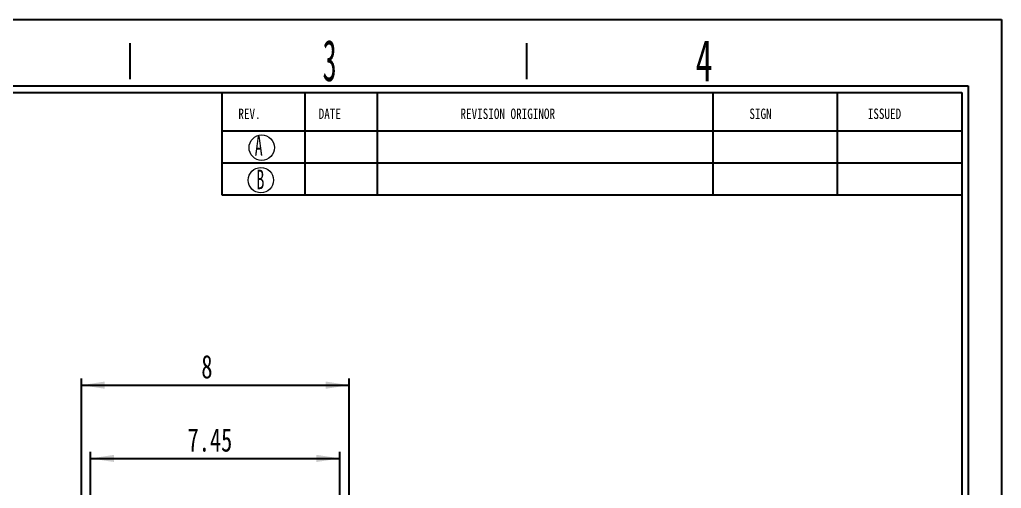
# Model space of a CAD drawing. Header units: millimetres. Extents: x 2 to 295, y 1 to 209.
# Drawn here: x 148.5 to 295.1, y 138.7 to 208.7 of the extents above; entities that cross this region are included whole.
import ezdxf

# ---------------------------------------------------------------- set-up
doc = ezdxf.new("R2010")
doc.units = ezdxf.units.MM
doc.layers.add('DIM', color=5, linetype='Continuous')
doc.layers.add('SLD-0', color=179, linetype='Continuous')
doc.styles.add('SLDTEXTSTYLE0', font='TXT', dxfattribs={"width": 0.469})
doc.styles.add('SLDTEXTSTYLE14', font='TXT', dxfattribs={"width": 0.7})
doc.styles.add('SLDTEXTSTYLE5', font='TXT', dxfattribs={"width": 0.6})
doc.styles.add('SLDTEXTSTYLE6', font='TXT', dxfattribs={"width": 0.5025})
doc.styles.add('SLDTEXTSTYLE9', font='TXT', dxfattribs={"width": 0.7865})
doc.dimstyles.new('SLDDIMSTYLE2', dxfattribs={"dimtxt": 3.5, "dimasz": 3.5, "dimexe": 0, "dimexo": 0.0625, "dimgap": 0.875, "dimtad": 2, "dimlfac": 0.2, "dimrnd": 1e-09, "dimzin": 12, "dimdsep": 46, "dimtxsty": 'SLDTEXTSTYLE0', "dimsah": 1, "dimcen": 0.09, "dimadec": 0, "dimazin": 3, "dimtfac": 1, "dimtofl": 0, "dimtmove": 0, "dimatfit": 3, "dimfxl": 0, "dimfrac": 2, "dimtolj": 1, "dimtzin": 12, "dimarcsym": 0})

# ---------------------------------------------------------------- blocks, each defined once
blk = doc.blocks.new('_D_12')
at = {"layer": 'DIM'}
for p, q in [((159.06, 115.66), (159.06, 144.17)), ((196.3, 115.66), (196.3, 144.18)), ((159.06, 143.17), (196.3, 143.18))]:
    blk.add_line(p, q, dxfattribs=at)
for points in [[(159.06, 143.17), (162.56, 142.64), (162.56, 143.71)], [(196.3, 143.18), (192.8, 143.71), (192.8, 142.64)]]:
    blk.add_solid(points, dxfattribs=at)
at = {"layer": 'DIM', "insert": (173.55, 147.69), "char_height": 3.5, "attachment_point": 1, "rotation": 0.0002, "style": 'SLDTEXTSTYLE14'}
blk.add_mtext('7.45', dxfattribs=at)
blk = doc.blocks.new('_D_13')
at = {"layer": 'DIM'}
for p, q in [((157.68, 129.66), (157.68, 155.11)), ((157.68, 154.11), (197.68, 154.11)), ((197.68, 129.66), (197.68, 155.11))]:
    blk.add_line(p, q, dxfattribs=at)
for points in [[(157.68, 154.11), (161.18, 153.57), (161.18, 154.65)], [(197.68, 154.11), (194.18, 154.65), (194.18, 153.57)]]:
    blk.add_solid(points, dxfattribs=at)
at = {"layer": 'DIM', "insert": (175.6, 158.62), "char_height": 3.5, "attachment_point": 1, "style": 'SLDTEXTSTYLE14'}
blk.add_mtext('8', dxfattribs=at)

msp = doc.modelspace()

# ---------------------------------------------------------------- linework, layer by layer
at = {"layer": 'SLD-0'}
for p, q in [((1.812, 208.674), (295.107, 208.674)), ((295.107, 208.674), (295.107, 1.294)), ((12.675, 197.811), (289.181, 197.811)), ((252.017, 197.811), (252.017, 182.514)), ((270.599, 197.811), (270.599, 182.514)), ((289.181, 197.811), (289.181, 7.219))]:
    msp.add_line(p, q, dxfattribs=at)
at = {"layer": 'SLD-0', "color": 6, "linetype": 'Continuous'}
for p, q in [((164.952, 199.786), (164.952, 205.169)), ((224.204, 199.786), (224.204, 205.169)), ((11.687, 198.799), (290.169, 198.799)), ((290.169, 198.799), (290.169, 6.231))]:
    msp.add_line(p, q, dxfattribs=at)
at = {"layer": 'SLD-0', "color": 179, "linetype": 'Continuous'}
for p, q in [((178.659, 197.811), (178.659, 182.514)), ((191.05, 197.811), (191.05, 182.514)), ((201.886, 197.811), (201.886, 182.514)), ((178.659, 192.074), (289.181, 192.074)), ((178.659, 187.294), (289.181, 187.294)), ((178.659, 182.514), (289.181, 182.514))]:
    msp.add_line(p, q, dxfattribs=at)
at = {"layer": 'SLD-0', "lineweight": 0}
for centre in [(184.622, 189.564), (184.499, 184.715)]:
    msp.add_circle(centre, 1.894, dxfattribs=at)

# ---------------------------------------------------------------- texts
at = {"layer": 'SLD-0', "attachment_point": 1}
for s, insert, char_height, style in [('3', (193.707, 205.666), 6.172, 'SLDTEXTSTYLE6'), ('4', (249.441, 205.659), 6.172, 'SLDTEXTSTYLE5'), ('A', (183.578, 191.286), 2.903, 'SLDTEXTSTYLE5'), ('B', (183.832, 186.271), 2.903, 'SLDTEXTSTYLE5')]:
    msp.add_mtext(s, dxfattribs=dict(at, insert=insert, char_height=char_height, style=style))
at = {"layer": 'SLD-0', "color": 179, "attachment_point": 1, "style": 'SLDTEXTSTYLE9'}
for s, insert, char_height in [('REV.', (181.129, 195.4), 1.5536), ('DATE', (193.126, 195.4), 1.5536), ('REVISION ORIGINOR', (214.308, 195.4), 1.55363), ('SIGN', (257.466, 195.4), 1.5536), ('ISSUED', (275.148, 195.4), 1.5536)]:
    msp.add_mtext(s, dxfattribs=dict(at, insert=insert, char_height=char_height))

# ---------------------------------------------------------------- dimensions: what is measured, and where the dimension line sits
at = {"layer": 'DIM'}
dim = msp.add_linear_dim(base=(197.68, 154.111), p1=(157.681, 128.664), p2=(197.68, 128.664), dimstyle='SLDDIMSTYLE2', dxfattribs=at)
dim.commit()
dim.dimension.update_dxf_attribs({"geometry": '_D_13', "text_midpoint": (176.277, 154.111), "dimtype": 160})
dim = msp.add_linear_dim(base=(196.305, 143.175), p1=(159.056, 114.664), p2=(196.305, 114.665), angle=0.00018, dimstyle='SLDDIMSTYLE2', dxfattribs=at)
dim.commit()
dim.dimension.update_dxf_attribs({"geometry": '_D_12', "text_midpoint": (176.277, 143.175), "dimtype": 160})

doc.saveas('drawing.dxf')
